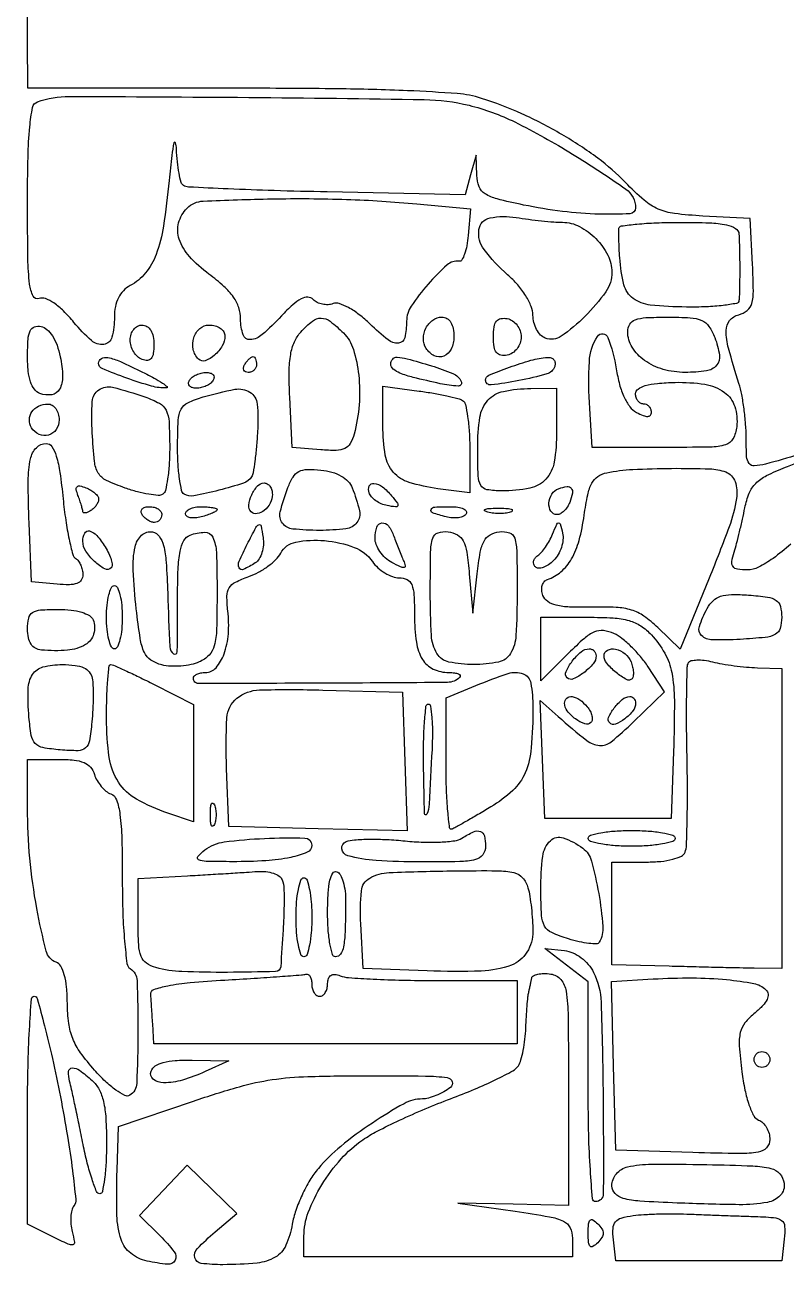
# Model space of a CAD drawing. Extents: x 24 to 1546, y 0 to 2379.
# Drawn here: x 1147.7 to 1244.1, y 742.9 to 900 of the extents above; entities that cross this region are included whole.
import ezdxf

# ---------------------------------------------------------------- set-up
doc = ezdxf.new("R2010")
doc.units = 0
doc.header["$MEASUREMENT"] = 0
doc.layers.get('0').update_dxf_attribs({"linetype": 'CONTINUOUS'})

msp = doc.modelspace()

# ---------------------------------------------------------------- linework, layer by layer
for points in [[(1448.974176, 595.301221, -0.000037), (1448.971655, 720.569876, -0.000031), (1448.986281, 846.00559, -0.414161)], [(1245.656233, 845.614599, -0.017841), (1241.455897, 844.399575, -0.042006), (1240.021335, 844.165207, -0.25938), (1239.366154, 844.465365, -0.147248), (1239.058902, 845.330565, -0.012209), (1239, 847.742369, 0.019334), (1238.933165, 849.470154, 0.01391), (1238.730536, 851.39019, 0.014082), (1238.434971, 853.208671, 0.029296), (1238.082676, 854.600777, -0.009589), (1236.767779, 859.051537, -0.066522), (1236.462008, 861.298753, -0.172349), (1236.906839, 862.560464, -0.160025), (1238.06188, 863.305931, 0.106683), (1239.136812, 863.849718, 0.157009), (1239.710946, 864.729062, 0.070305), (1239.912478, 866.312866, 0.009498), (1239.802289, 869.670054), (1239.5, 875.5), (1233.501352, 875.807323, -0.017479), (1229.931177, 876.115626, -0.072318), (1227.846903, 876.682337, -0.077314), (1226.079924, 877.800479, -0.021711), (1223.710542, 880.061157, 0.042591), (1220.21072, 883.13204, 0.026538), (1215.648256, 886.134386, 0.025737), (1210.571463, 888.761245, 0.029986), (1205.5, 890.705412, 0.057585), (1202.417586, 891.301673, 0.00861), (1196.105834, 891.673341, 0.007499), (1187.256775, 891.90878, 0.002759), (1174.760853, 891.984819), (1148.021706, 892), (1147.749706, 934.25)], [(1447.507315, 579.915585, -0.000003), (1435.353617, 579.737296, -0.000219)], [(1244.642878, 834.258017, -0.02896), (1242.402842, 832.455932, -0.036969), (1240.555452, 831.33428, -0.11849), (1239.164672, 831, -0.033184), (1237.892344, 831.084535, -0.200817), (1237.333598, 831.411201, -0.205207), (1237.18095, 832.033384, -0.034753), (1237.470541, 833.25, 0.011286), (1237.787053, 834.348269, 0.004838), (1238.162308, 835.828126, 0.004784), (1238.531943, 837.413248, 0.006289), (1238.837172, 838.867025, -0.047967), (1239.385991, 840.70458, -0.100563), (1240.207795, 841.94118, -0.079765), (1241.577927, 842.928883, -0.022223), (1244, 844.013336, -0.001125), (1245.754833, 844.70263, -0.001649)]]:
    msp.add_lwpolyline(points, format="xyb")
for points in [[(1203.906984, 889.827361, -0.055345), (1209.698733, 887.711589, -0.022836), (1217.010132, 883.655549, -0.015343), (1223.773025, 879.197279, -0.243996), (1225, 876.832635, -0.400366), (1224.285837, 876.083712, -0.018351), (1220.421673, 876.041942, -0.02415), (1215.729699, 876.390632, -0.020306), (1210.810195, 877.200076, -0.010932), (1207.451704, 877.970682, -0.079672), (1205.938404, 878.621972, -0.159476), (1205.199208, 879.519273, -0.083625), (1204.90032, 880.950076), (1204.80064, 883.5), (1204.105167, 881), (1203.409694, 878.5), (1185.954847, 878.852804, -0.002361), (1179.210239, 879.020987, -0.00369), (1173.407049, 879.235984, -0.001079), (1168.373616, 879.470548, -0.125087), (1167.75, 879.661821, -0.191035), (1167.449371, 880.059929, -0.020207), (1167.180285, 881.215123, -0.022679), (1166.970597, 882.670473, -0.016313), (1166.863737, 884.309017, 0.069928), (1166.730302, 885.076542, 0.760699), (1166.545559, 885.068854, 0.028524), (1166.269855, 883.477481, 0.004496), (1165.935198, 880.317786, -0.013994), (1165.209657, 874.520918, -0.050943), (1164.277564, 870.934888, -0.082695), (1162.93625, 868.598246, -0.098637), (1160.977082, 866.987735, 0.080573), (1160.135795, 866.345264, 0.073918), (1159.511132, 865.45195, 0.066815), (1159.128483, 864.332012, 0.04899), (1159, 863.023833, -0.061205), (1158.684729, 860.45796, -0.307557), (1157.661872, 859.543454, -0.219283), (1156.089491, 860.028047, -0.037702), (1153.87215, 862.338937, 0.025033), (1152.556055, 863.781955, 0.045612), (1151.327142, 864.796532, 0.059711), (1150.262644, 865.35033, 0.183736), (1149.464344, 865.347944, -0.393309), (1148.707535, 865.652896, -0.079289), (1148.268014, 867.181035, -0.026952), (1148.048417, 870.409102, -0.003508), (1148, 877.309678, -0.005167), (1148.061896, 883.298906, -0.018877), (1148.28363, 887.090297, -0.023042), (1148.637033, 889.558066, -0.268117), (1149.25, 890.268004, -0.084473), (1153.280883, 890.94381, -0.001407), (1176.029653, 890.824438, -0.001971), (1198.221122, 890.55804, -0.055989)], [(1197.301458, 877.343481), (1204.102916, 876.70118), (1203.801458, 873.329697, -0.023746), (1203.624937, 872.04606, -0.038587), (1203.340787, 870.98338, -0.046039), (1203.001953, 870.245399, -0.306017), (1202.65654, 870.076658, 0.221579), (1201.132158, 869.61079, 0.029654), (1198.710387, 867.156839, 0.032055), (1196.581003, 864.387052, 0.148919), (1196, 862.479575, -0.057085), (1195.761782, 860.399859, -0.326918), (1194.969375, 859.717696, -0.190044), (1193.649519, 860.121305, -0.024355), (1191.381662, 862.114698, 0.027523), (1190.006572, 863.308023, 0.038662), (1188.650117, 864.201447, 0.044095), (1187.468101, 864.725071, 0.175593), (1186.687768, 864.710427, -0.080746), (1186.055381, 864.578766, -0.062185), (1185.351728, 864.635242, -0.062432), (1184.686535, 864.862344, -0.083114), (1184.167373, 865.232627, 0.193387), (1183.493405, 865.520233, 0.125169), (1182.656601, 865.326275, 0.066214), (1181.578582, 864.574365, 0.019543), (1180.144308, 863.154482, -0.023454), (1177.717008, 860.788832, -0.163311), (1176.212741, 860.149516, -0.346692), (1175.300225, 860.759625, -0.076501), (1174.976362, 862.75, 0.076694), (1174.738472, 864.208487, 0.074589), (1174.071282, 865.542777, 0.056665), (1172.869359, 866.897272, 0.023715), (1170.976362, 868.441827, -0.048365), (1168.490796, 870.682432, -0.105343), (1167.197897, 872.885936, -0.145962), (1167.134296, 874.948266, -0.132353), (1168.2, 876.8, -0.187134), (1170.23657, 877.698284, -0.006687), (1178.931328, 877.977012, -0.01288), (1188.392407, 877.909973, -0.015329)], [(1215.75, 875.011006, -0.119711), (1217.898503, 874.477984, -0.077427), (1219.969556, 872.94879, -0.077304), (1221.480296, 870.858989, -0.118459), (1222, 868.696167, -0.154064), (1221.215277, 866.209863, -0.044623), (1218.589967, 863.096987, -0.043271), (1215.567163, 860.579261, -0.248538), (1213.565913, 860.336333, -0.112178), (1212.966879, 860.737272, -0.066049), (1212.459987, 861.438898, -0.060898), (1212.116759, 862.318377, -0.062692), (1212, 863.245931, 0.096908), (1211.782068, 864.359801, 0.043214), (1211.098518, 865.69618, 0.038988), (1210.071574, 867.083825, 0.033892), (1208.795549, 868.366488, -0.050168), (1205.814274, 871.564692, -0.202203), (1205.165228, 874.095694, -0.316074), (1206.561817, 875.564291, -0.090789), (1209.877132, 875.621217, 0.008312), (1211.42906, 875.390971, 0.006783), (1213.09672, 875.194795, 0.006861), (1214.636857, 875.056102, 0.017801)], [(1238.090909, 873.5, -0.007681), (1238.125992, 872.723833, -0.002402), (1238.155114, 871.559375, -0.0024), (1238.175147, 870.258577, -0.00265), (1238.181818, 869, -0.002745), (1238.175149, 867.785122, -0.003075), (1238.155114, 866.615582, -0.002827), (1238.126298, 865.619976, -0.0164), (1238.090909, 865.095597, -0.33226), (1237.767136, 864.742252, -0.016184), (1236.09946, 864.481483, -0.020932), (1233.960764, 864.308111, -0.012952), (1231.439167, 864.275006, -0.021956), (1226.863669, 864.534619, -0.13446), (1224.677765, 865.377174, -0.175036), (1223.527735, 867.098427, -0.043482), (1222.994317, 870.5, -0.004774), (1222.923112, 871.703601, -0.005702), (1222.879785, 872.839062, -0.004959), (1222.863693, 873.795923, -0.03683), (1222.894037, 874.25, -0.335932), (1223.194838, 874.548922, -0.008951), (1225.171998, 874.779688, -0.0152), (1227.617124, 874.945947, -0.009374), (1230.5, 875, -0.007882), (1234.377434, 874.938875, -0.040914), (1236.503214, 874.69697, -0.091849), (1237.652206, 874.240344, -0.241753)], [(1188, 861, -0.121006), (1189.25986, 858.919791, -0.04959), (1189.935202, 855.665474, -0.045679), (1189.988802, 851.897742, -0.04619), (1189.355961, 848.197408, -0.062606), (1188.870684, 847.00584, -0.155719), (1188.189801, 846.371479, -0.108855), (1187.096794, 846.122206, -0.022698), (1185.119615, 846.197408), (1181.5, 846.5), (1181.199292, 852.865227, -0.013218), (1181.132005, 856.103881, -0.040778), (1181.322515, 858.283784, -0.060888), (1181.793708, 859.861001, -0.081084), (1182.604279, 861.115227, -0.039518), (1184.075449, 862.503006, -0.176447), (1185.180294, 862.878909, -0.160898), (1186.330444, 862.471524, -0.031492)], [(1202, 860.5, -0.111202), (1201.65354, 858.961472, -0.186494), (1200.704724, 858.061373, -0.215674), (1199.509116, 858.102683, -0.140372), (1198.470404, 859.047887, -0.141599), (1198.127527, 860.276054, -0.115267), (1198.451598, 861.608388, -0.119235), (1199.318817, 862.626626, -0.158296), (1200.468615, 863, -0.134857), (1201.107818, 862.824404, -0.121848), (1201.596862, 862.341873, -0.090794), (1201.900892, 861.554527, -0.046888)], [(1210.5, 860.5, -0.084062), (1210.3681, 859.721001, -0.078398), (1209.985938, 859.007845, -0.081315), (1209.418371, 858.468276, -0.102252), (1208.75, 858.190371, -0.089609), (1207.921951, 858.180837, -0.191065), (1207.383469, 858.507148, -0.129356), (1207.085064, 859.230782, -0.033473), (1207, 860.5, -0.033473), (1207.085064, 861.769218, -0.129356), (1207.383469, 862.492852, -0.191065), (1207.921951, 862.819163, -0.089609), (1208.75, 862.809629, -0.102252), (1209.418371, 862.531724, -0.081315), (1209.985938, 861.992155, -0.078398), (1210.3681, 861.278999, -0.084062)], [(1235.031905, 860.416084, -0.052221), (1235.619235, 858.199097, -0.218437), (1235.253168, 856.904115, -0.182604), (1233.96275, 856.192513, -0.035697), (1231.269724, 856, -0.069142), (1228.490383, 856.386187, -0.085376), (1226.134826, 857.513813, -0.100047), (1224.560247, 859.188641, -0.139679), (1224, 861.154988, -0.133234), (1224.254325, 862.092473, -0.173994), (1224.930856, 862.658204, -0.076075), (1226.291805, 862.934143, -0.012047), (1229.024751, 863, -0.014396), (1231.924361, 862.916497, -0.08738), (1233.380807, 862.572562, -0.141184), (1234.291948, 861.82556, -0.06013)], [(1152.143691, 857.993962, -0.042179), (1152.445001, 855.490859, -0.136009), (1152.058446, 853.875413, -0.231333), (1151.062645, 853.178098, -0.131408), (1149.567217, 853.335833, -0.14038), (1148.872107, 853.859171, -0.081441), (1148.382081, 854.791323, -0.056294), (1148.09064, 856.16543, -0.024137), (1148, 858.041939, -0.015192), (1148.065501, 860.197178, -0.091399), (1148.334103, 861.280432, -0.207689), (1148.863185, 861.759562, -0.129871), (1149.71024, 861.817286, -0.136857), (1150.459329, 861.444024, -0.067524), (1151.151381, 860.625143, -0.054629), (1151.731675, 859.446968, -0.036116)], [(1164, 859.531385, -0.033085), (1163.924542, 858.392285, -0.135263), (1163.656385, 857.760129, -0.219604), (1163.188759, 857.52355, -0.100949), (1162.5, 857.638374, -0.098143), (1161.926463, 857.999607, -0.066864), (1161.440625, 858.600966, -0.064008), (1161.112085, 859.340293, -0.07271), (1161, 860.106989, -0.077727), (1161.113102, 860.830154, -0.090193), (1161.440625, 861.443928, -0.100779), (1161.927938, 861.854248, -0.125389), (1162.5, 862, -0.139894), (1163.117753, 861.823711, -0.117745), (1163.598093, 861.338564, -0.088469), (1163.900652, 860.557412, -0.048301)], [(1173, 860.622445, -0.134171), (1172.65915, 859.375101, -0.078815), (1171.666969, 858.17491, -0.09391), (1170.506894, 857.486735, -0.291224), (1169.657991, 857.675343, -0.143955), (1168.978175, 858.921355, -0.129314), (1169.042582, 860.394484, -0.14089), (1169.805789, 861.55728, -0.179396), (1171, 862, -0.067109), (1171.764504, 861.896926, -0.083977), (1172.4125, 861.595343, -0.099524), (1172.84585, 861.147765, -0.14369)], [(1222.556442, 856.472185, 0.026597), (1222.96663, 854.469568, 0.044573), (1223.546148, 852.853427, 0.055257), (1224.269168, 851.657545, 0.106704), (1225.117715, 850.937001, 0.026146), (1225.968023, 850.53761, 0.100742), (1226.538705, 850.430204, 0.22138), (1226.865905, 850.588465, 0.17283), (1227, 850.964816, 0.095561), (1226.923788, 851.359936, 0.09706), (1226.70625, 851.695915, 0.09872), (1226.381588, 851.920843, 0.102628), (1226, 852, -0.129979), (1225.618646, 852.10084, -0.100678), (1225.29375, 852.384474, -0.088661), (1225.075249, 852.808764, -0.074815), (1225, 853.308849, -0.247929), (1225.309831, 853.895279, -0.080126), (1226.227905, 854.326115, -0.047236), (1227.756799, 854.61138, -0.01641), (1229.997631, 854.73979, -0.044602), (1233.765588, 854.49559, -0.117971), (1236.249233, 853.478388, -0.160728), (1237.555014, 851.681784, -0.106702), (1237.804291, 849.12428, -0.091766), (1237.330981, 847.58579, -0.206463), (1236.402055, 846.831349, -0.064935), (1234.452547, 846.546232, -0.003883), (1228.5, 846.5), (1219.5, 846.5), (1219.187705, 851.433729, -0.027625), (1219.140076, 857.403354, -0.136358), (1220.182765, 860.567777, -0.603467), (1221.4836, 860.431374, -0.05795)], [(1162.571439, 856.039846, -0.009184), (1164.019592, 855.283757, -0.020421), (1165.086316, 854.643782, -0.035731), (1165.671374, 854.196572, -0.674081), (1165.61602, 854.039846, -0.080484), (1163.714925, 854.260552, -0.017769), (1160.581042, 855.270415, -0.010602), (1157.456951, 856.476645, -0.304172), (1157, 857.158288, -0.273296), (1157.354431, 857.758293, -0.177268), (1158.173334, 857.884386, -0.056328), (1159.751734, 857.377649, -0.009905)], [(1177, 857, -0.105053), (1176.918938, 856.618444, -0.099167), (1176.688914, 856.29375, -0.09642), (1176.345238, 856.076123, -0.093332), (1175.940983, 856, -0.108972), (1175.586039, 856.078288, -0.182303), (1175.3746, 856.29375, -0.161196), (1175.343488, 856.6179, -0.082592), (1175.5, 857, -0.029505), (1175.768994, 857.382774, -0.035638), (1176.066025, 857.70625, -0.038439), (1176.34829, 857.934461, -0.151918), (1176.559017, 858, -0.210953), (1176.727648, 857.92554, -0.081139), (1176.870461, 857.70625, -0.061769), (1176.967655, 857.382849, -0.042167)], [(1199.13398, 856.841712, -0.027786), (1201.866807, 855.854501, -0.179715), (1202.913368, 854.864078, -0.568531), (1202.531648, 854.277107, -0.044844), (1200.25, 854.573893, -0.005393), (1196.838037, 855.371923, -0.034779), (1195.153816, 855.91157, -0.082089), (1194.292956, 856.431605, -0.219309), (1194, 857.067388, -0.186592), (1194.240201, 857.688631, -0.222791), (1194.814408, 857.927684, -0.056885), (1196.058018, 857.730083, -0.004968)], [(1214.751938, 856.75, -0.24858), (1213.767741, 855.808635, -0.020681), (1210.215826, 854.960031, -0.020412), (1206.692263, 854.419047, -0.447269), (1206, 855.038111, -0.302656), (1206.395749, 855.632016, -0.011296), (1209.020371, 856.657981, -0.019943), (1211.751735, 857.533408, -0.048505), (1213.833333, 857.897912, -0.098354), (1214.309907, 857.840611, -0.146069), (1214.653173, 857.602824, -0.148131), (1214.806954, 857.218659, -0.102102)], [(1171.5, 855, -0.091204), (1171.153536, 854.617096, -0.053126), (1170.622888, 854.29375, -0.050746), (1170.00158, 854.074178, -0.059645), (1169.381966, 854, -0.069308), (1168.853366, 854.073627, -0.14379), (1168.504138, 854.29375, -0.190139), (1168.386134, 854.620091, -0.131946), (1168.5, 855, -0.091204), (1168.846464, 855.382904, -0.053126), (1169.377112, 855.70625, -0.050746), (1169.99842, 855.925822, -0.059645), (1170.618034, 856, -0.069308), (1171.146634, 855.926373, -0.14379), (1171.495862, 855.70625, -0.190139), (1171.613866, 855.379909, -0.131946)], [(1162.850777, 852.902175, -0.039956), (1164.698478, 852.087442, -0.156477), (1165.551286, 851.199457, -0.101944), (1165.920065, 849.764609, -0.012097), (1166, 846.461192, -0.015427), (1165.935604, 844.374597, -0.021843), (1165.740177, 842.527007, -0.018853), (1165.462248, 841.056225, -0.200825), (1165.115495, 840.57138, -0.158238), (1164.552389, 840.433757, -0.022521), (1163.355324, 840.577134, -0.023777), (1161.910413, 840.887804, -0.01824), (1160.365495, 841.358613, -0.027239), (1157.981403, 842.329545, -0.149099), (1156.963389, 843.253916, -0.109866), (1156.477178, 844.727525, -0.011713), (1156.200096, 848.34625, -0.026369), (1156.199023, 852.324132, -0.233545), (1157.03299, 853.810453, -0.214877), (1158.773098, 854.122234, -0.022355)], [(1177.129875, 848.508246, -0.007404), (1176.97838, 846.543706, -0.009967), (1176.779532, 844.770961, -0.007365), (1176.563185, 843.303395, -0.098436), (1176.373472, 842.795273, -0.176264), (1175.350023, 841.987306, -0.016763), (1172.24209, 841.074021, -0.016364), (1169.077278, 840.367765, -0.187246), (1167.843846, 840.596508, -0.20441), (1167.512484, 841.066643, -0.01736), (1167.24788, 842.554726, -0.020784), (1167.061391, 844.419052, -0.014535), (1167, 846.530425, -0.011147), (1167.076003, 849.939212, -0.107225), (1167.444297, 851.333658, -0.16736), (1168.307271, 852.165946, -0.037378), (1170.25, 852.899263, -0.025586), (1174.269636, 853.861871, -0.190234), (1176.162793, 853.493679, -0.231749), (1177.078211, 851.991422, -0.038513)], [(1203.08293, 852.448747, -0.201186), (1203.442508, 851.945232, -0.018703), (1203.730611, 850.411491, -0.021737), (1203.933238, 848.485295, -0.015337), (1204, 846.309314), (1204, 840.736662), (1199.960781, 841.278435, -0.040431), (1196.317768, 842.070735, -0.140549), (1194.314739, 843.366619, -0.140142), (1193.299601, 845.529525, -0.040109), (1193, 849.258369), (1193, 854.271848), (1197.58293, 853.643688, -0.008674), (1199.404919, 853.361677, -0.010757), (1201.089013, 853.033557, -0.009207), (1202.484174, 852.703429, -0.075848)], [(1215, 848.535184, -0.039788), (1214.691506, 844.664571, -0.147257), (1213.634244, 842.484113, -0.159246), (1211.605824, 841.346659, -0.048845), (1208.065741, 841, -0.038757), (1206.18039, 841.14636, -0.229787), (1205.390622, 841.694453, -0.120579), (1205.057708, 842.886314, -0.008095), (1205, 846.45031, -0.036996), (1205.288328, 850.341675, -0.146949), (1206.297047, 852.485838, -0.16154), (1208.256438, 853.604967, -0.047354), (1211.75, 853.969591), (1215, 854)], [(1152, 850, -0.14817), (1151.627782, 848.771527, -0.177865), (1150.657809, 848.063787, -0.178179), (1149.461727, 848.152889, -0.148632), (1148.5, 849, -0.146325), (1148.228266, 850.009334, -0.144467), (1148.553147, 851.007885, -0.131205), (1149.404587, 851.737323, -0.112333), (1150.559017, 852, -0.137622), (1151.108519, 851.845833, -0.100183), (1151.576711, 851.4125, -0.086062), (1151.891917, 850.764357, -0.070352)], [(1152.500397, 839.996046, 0.011097), (1152.835136, 837.272306, 0.016077), (1153.260979, 834.886454, 0.011668), (1153.716745, 832.958295, 0.19278), (1154.101888, 832.437029, -0.099612), (1154.445986, 832.115089, -0.052259), (1154.73618, 831.603116, -0.049044), (1154.933391, 830.994229, -0.053856), (1155, 830.377625, -0.147978), (1154.797306, 829.707745, -0.159299), (1154.261972, 829.286056, -0.087659), (1153.294127, 829.113547, -0.024414), (1151.75, 829.186642), (1148.5, 829.5), (1148.203033, 836.906415, -0.009044), (1148.085192, 842.265142, -0.053828), (1148.374338, 845.044715, -0.1364), (1149.113945, 846.457312, -0.207226), (1150.367124, 847, -0.256204), (1151.074098, 846.612292, -0.068081), (1151.631306, 845.402464, -0.038284), (1152.095066, 843.320025, -0.010626)], [(1189.116573, 841.392699, -0.035864), (1190.026979, 838.473547, -0.224306), (1189.708558, 836.984654, -0.203139), (1188.322636, 836.194849, -0.029296), (1185, 836, -0.025133), (1181.591084, 836.171461, -0.211088), (1180.282747, 836.914634, -0.225381), (1179.999921, 838.348144, -0.028698), (1180.973166, 841.42942, -0.046899), (1181.623631, 842.75209, -0.134491), (1182.364371, 843.44582, -0.117484), (1183.420141, 843.716938, -0.031638), (1185.160023, 843.637219, -0.042441), (1186.549821, 843.364347, -0.059399), (1187.715698, 842.875041, -0.069391), (1188.589647, 842.204319, -0.101254)], [(1236.418213, 843.393011, -0.22268), (1237.59362, 842.17153, -0.121293), (1237.777352, 840.05429, -0.049536), (1236.842319, 836.450109, -0.008853), (1234.321624, 829.961369), (1230.643248, 820.967607), (1227.802795, 823.688934, 0.037286), (1226.0542, 825.13048, 0.078924), (1224.482694, 825.903968, 0.063427), (1222.53568, 826.244562, 0.017478), (1219.420858, 826.280517, -0.013422), (1216.635766, 826.290082, -0.051602), (1214.921493, 826.520115, -0.093017), (1213.863669, 826.995053, -0.150339), (1213.259777, 827.765416, -0.071718), (1213.112905, 828.41243, -0.090142), (1213.17403, 829.02304, -0.105495), (1213.429386, 829.502032, -0.138131), (1213.837947, 829.779316, 0.099321), (1215.550391, 830.759214, 0.083647), (1216.8763, 832.378371, 0.064374), (1217.844498, 834.729248, 0.031367), (1218.488407, 837.915712, -0.016562), (1218.933745, 840.513191, -0.070895), (1219.463128, 841.988706, -0.121633), (1220.220719, 842.838489, -0.102351), (1221.335819, 843.305513, -0.035236), (1224.640384, 843.711312, -0.011486), (1229.555671, 843.852777, -0.008737), (1234.406513, 843.79615, -0.084515)], [(1179, 840.559017, -0.119467), (1178.733481, 839.459491, -0.102648), (1177.983357, 838.532249, -0.130219), (1177.067091, 838.115307, -0.242984), (1176.30993, 838.356736, -0.230479), (1176.019605, 839.197884, -0.076784), (1176.381846, 840.486858, -0.075769), (1177.122972, 841.621817, -0.213422), (1177.968615, 842, -0.138501), (1178.361922, 841.888923, -0.100101), (1178.697031, 841.576711, -0.085761), (1178.922668, 841.109745, -0.069866)], [(1194.095723, 840.384661, -0.012546), (1194.831021, 839.452027, -0.269635), (1194.869986, 839.117054, -0.332895), (1194.604818, 838.966234, -0.016462), (1193.551034, 839.134661, -0.05429), (1192.799027, 839.367188, -0.050949), (1192.097281, 839.759869, -0.054749), (1191.546172, 840.244562, -0.105041), (1191.249533, 840.75, -0.180186), (1191.28009, 841.619413, -0.338837), (1191.855066, 841.95301, -0.133711), (1192.939749, 841.50269, -0.054734)], [(1157, 839.952028, -0.098773), (1156.927296, 839.587584, -0.052368), (1156.70625, 839.181472, -0.049225), (1156.382517, 838.798265, -0.0544), (1156, 838.5, -0.033138), (1155.61614, 838.296571, -0.070413), (1155.29375, 838.2037, -0.136025), (1155.084818, 838.231122, -0.30111), (1155, 838.359196, 0.062138), (1154.965616, 838.634806, 0.009723), (1154.820419, 839.16422, 0.010686), (1154.622718, 839.784617, 0.009136), (1154.388659, 840.429553, -0.039372), (1154.170373, 841.167222, -0.257249), (1154.278601, 841.523931, -0.251847), (1154.640817, 841.627776, -0.038064), (1155.388659, 841.404352, -0.042075), (1156.005208, 841.106139, -0.049774), (1156.526669, 840.722671, -0.057118), (1156.885603, 840.316013, -0.153445)], [(1216.654923, 839.543128, -0.054099), (1216.351788, 838.952958, -0.05711), (1215.933745, 838.453294, -0.063811), (1215.469674, 838.113108, -0.126954), (1215.031385, 838, -0.26035), (1214.280562, 838.419379, -0.155887), (1214.028139, 839.438817, -0.123561), (1214.402402, 840.597483, -0.168946), (1215.25, 841.279762, -0.050934), (1216.311892, 841.541025, -0.263363), (1216.853696, 841.327402, -0.225893), (1217.001093, 840.714131, -0.039508)], [(1165, 838, -0.092995), (1164.928382, 837.618268, -0.096318), (1164.723586, 837.29375, -0.099231), (1164.418051, 837.076556, -0.105429), (1164.059017, 837, -0.089642), (1163.653442, 837.073302, -0.053229), (1163.2129, 837.29375, -0.051032), (1162.806203, 837.617485, -0.06081), (1162.5, 838, -0.139169), (1162.392057, 838.379648, -0.191142), (1162.521475, 838.70625, -0.138808), (1162.889346, 838.926733, -0.066118), (1163.440983, 839, -0.062283), (1164.037096, 838.925455, -0.080552), (1164.542039, 838.70625, -0.097988), (1164.879982, 838.381379, -0.153634)], [(1172, 838.616631, -0.269386), (1171.897136, 838.439563, -0.023188), (1171.4125, 838.192243, -0.025621), (1170.766387, 837.938458, -0.016817), (1170, 837.710251, -0.040966), (1169.233678, 837.575635, -0.070464), (1168.5875, 837.607123, -0.106581), (1168.157535, 837.789795, -0.24384), (1168, 838.09362, -0.206609), (1168.149557, 838.440102, -0.082769), (1168.5875, 838.733751, -0.063112), (1169.234359, 838.933456, -0.043375), (1170, 839, -0.018041), (1170.766644, 838.972329, -0.029316), (1171.4125, 838.887385, -0.029396), (1171.890445, 838.766282, -0.326917)], [(1203.558021, 838.09388, -0.15438), (1203.198685, 837.78447, -0.064046), (1202.575304, 837.607491, -0.054994), (1201.805232, 837.577577, -0.046215), (1200.999004, 837.710511, -0.01719), (1199.27602, 838.224963, -0.439388), (1199.098164, 838.625086, -0.284356), (1199.561938, 838.947157, -0.013228), (1201.559017, 839, -0.034022), (1202.501616, 838.935787, -0.072514), (1203.201819, 838.733827, -0.140077), (1203.552033, 838.436488, -0.293546)], [(1209.269032, 838.344063, -0.06278), (1208.671085, 838.185595, -0.030339), (1207.880008, 838.127736, -0.029507), (1207.036634, 838.167106, -0.037336), (1206.269032, 838.307009, -0.087174), (1205.883358, 838.48334, -0.597527), (1205.900903, 838.643467, -0.080377), (1206.431793, 838.764444, -0.012823), (1207.5, 838.805051, -0.014395), (1208.580113, 838.787295, -0.052471), (1209.257153, 838.684921, -0.333666), (1209.386009, 838.52287, -0.31318)], [(1157.828741, 833.902621, -0.028557), (1158.290563, 833.059564, -0.040611), (1158.593682, 832.261218, -0.046642), (1158.718355, 831.6076, -0.223793), (1158.593454, 831.260121, -0.328222), (1157.767786, 831.134394, -0.067354), (1156.49036, 832.041888, -0.060928), (1155.365981, 833.385202, -0.144801), (1155, 834.622445, -0.117484), (1155.243123, 835.642868, -0.35154), (1155.852172, 835.919918, -0.154658), (1156.764539, 835.352899, -0.037417)], [(1165.746595, 828.075055, 0.002695), (1166.011221, 821.239427, 0.23718), (1166.495922, 820.372563, 0.597452), (1166.960905, 820.615751, 0.002957), (1167, 827.226345, -0.008628), (1167.067165, 831.118341, -0.039222), (1167.322383, 833.368999, -0.075967), (1167.799451, 834.705048, -0.179332), (1168.581787, 835.393011, -0.08777), (1170.445563, 835.753999, -0.294475), (1171.452922, 835.12729, -0.10215), (1171.913007, 833.230058, -0.008579), (1172, 828.160515, -0.006683), (1171.937552, 823.488371, -0.055768), (1171.646739, 821.396739, -0.128828), (1170.9818, 820.196219, -0.099062), (1169.75, 819.33298, -0.052241), (1168.706557, 818.999433, -0.032008), (1167.426563, 818.81773, -0.031857), (1166.121541, 818.800338, -0.04836), (1165, 818.966414, -0.086069), (1163.617666, 819.576064, -0.139884), (1162.791145, 820.545971, -0.069255), (1162.269015, 822.298886, -0.00977), (1161.773043, 826.043949, -0.015663), (1161.376496, 830.940661, -0.064568), (1161.612044, 833.898302, -0.152936), (1162.451732, 835.392618, -0.240591), (1163.835438, 835.795187, -0.192056), (1164.679627, 835.255779, -0.0953), (1165.221103, 834.083487, -0.043969), (1165.551428, 831.966607, -0.008403)], [(1176.837492, 831.878403, -0.032005), (1175.321067, 831.048096, -0.423199), (1174.783387, 831.252769, -0.208319), (1174.787034, 832.085636, -0.014492), (1175.816899, 834.25, -0.00417), (1176.919718, 836.360859, -0.170518), (1177.295037, 836.705784, -0.474705), (1177.573424, 836.560506, -0.014736), (1177.827746, 835.11309, -0.055196), (1177.861118, 834.137198, -0.055301), (1177.680095, 833.1783, -0.060671), (1177.32423, 832.377703, -0.117129)], [(1194.384012, 835.25, 0.005855), (1194.665179, 834.481678, 0.004043), (1195.000636, 833.61835, 0.004077), (1195.336677, 832.793453, 0.008328), (1195.616345, 832.152894, -0.048793), (1195.835037, 831.51609, -0.441157), (1195.687616, 831.299521, -0.148498), (1195.238202, 831.368666, -0.010975), (1194.115702, 831.938078, -0.064987), (1193.306558, 832.517186, -0.055183), (1192.621487, 833.314922, -0.057582), (1192.156008, 834.199773, -0.092572), (1192, 835.035184, -0.07982), (1192.222561, 836.420451, -0.299047), (1192.879603, 836.942096, -0.265609), (1193.696779, 836.567949, -0.070893)], [(1203.939797, 830.5), (1204.379595, 825.5), (1204.939797, 830.5, -0.014831), (1205.326894, 833.222546, -0.078943), (1205.810217, 834.640752, -0.143411), (1206.562794, 835.415485, -0.09376), (1207.75, 835.819551, -0.118693), (1209.01771, 835.698498, -0.242867), (1209.68939, 834.995765, -0.067264), (1209.955141, 833.260571, -0.004412), (1210, 828.17654, -0.013403), (1209.852611, 822.679101, -0.122187), (1209.157421, 820.405811, -0.209432), (1207.63324, 819.322382, -0.05131), (1204.5, 819, -0.05131), (1201.36676, 819.322382, -0.209432), (1199.842579, 820.405811, -0.122187), (1199.147389, 822.679101, -0.013403), (1199, 828.17654, -0.004412), (1199.044859, 833.260571, -0.067264), (1199.31061, 834.995765, -0.242867), (1199.98229, 835.698498, -0.118693), (1201.25, 835.819551, -0.091952), (1202.440823, 835.419013, -0.149803), (1203.173734, 834.65641, -0.080974), (1203.61808, 833.252634, -0.014308)], [(1214.619897, 832.191325, -0.045413), (1213.963298, 831.644276, -0.065315), (1213.290676, 831.299704, -0.08531), (1212.705672, 831.197614, -0.199579), (1212.30277, 831.363897, -0.123859), (1212.100608, 831.70197, -0.12495), (1212.08339, 832.094287, -0.111342), (1212.259704, 832.482285, -0.083881), (1212.601902, 832.804373, 0.067859), (1213.060706, 833.209441, 0.026022), (1213.58356, 833.88316, 0.025191), (1214.082511, 834.683304, 0.028272), (1214.4777, 835.5, -0.006005), (1215.027596, 836.778625, -0.268559), (1215.253229, 836.942411, -0.367093), (1215.451752, 836.806452, -0.008673), (1215.750845, 835.631801, -0.084197), (1215.804072, 834.801048, -0.053445), (1215.600677, 833.85053, -0.051949), (1215.18862, 832.931271, -0.065141)], [(1191.671682, 832.058352, 0.056263), (1192.367121, 831.270889, 0.047193), (1193.260744, 830.604641, 0.049282), (1194.20731, 830.149903, 0.087564), (1195.056704, 830, -0.114755), (1196.058609, 829.766984, -0.184319), (1196.648787, 829.132492, -0.083733), (1196.933121, 827.846537, -0.012633), (1197, 825.2, 0.034905), (1197.234598, 821.843574, 0.101751), (1198.010584, 819.666306, 0.148271), (1199.375267, 818.442005, 0.109644), (1201.366667, 818, -0.029722), (1202.080644, 817.95752, -0.077498), (1202.574564, 817.818939, -0.196776), (1202.766236, 817.614828, -0.295907), (1202.716956, 817.383622, -0.196692), (1201.193862, 816.745096, -0.001146), (1185.523393, 816.647064, -0.000816), (1169.641308, 816.61003, -0.414231), (1169.00048, 817.25, -0.194492), (1169.116078, 817.536465, -0.087154), (1169.450232, 817.779688, -0.066984), (1169.945824, 817.944778, -0.046982), (1170.532224, 818, 0.217468), (1171.865064, 818.608476, 0.091708), (1172.885408, 820.344517, 0.06859), (1173.429892, 822.880544, 0.048496), (1173.364585, 825.796684, -0.029996), (1173.253016, 827.674874, -0.136975), (1173.544956, 828.71797, -0.14101), (1174.329857, 829.44257, -0.032479), (1176.005805, 830.151868, 0.039862), (1177.242856, 830.697064, 0.033976), (1178.449177, 831.457943, 0.035384), (1179.454231, 832.30687, 0.07697), (1180.059768, 833.111678, -0.226053), (1181.967147, 834.516347, -0.070264), (1185.617389, 834.698406, -0.06745), (1189.379405, 833.836739, -0.151117)], [(1160, 825, -0.023598), (1159.92761, 823.467056, -0.037669), (1159.70625, 822.175, -0.04382), (1159.387127, 821.251055, -0.295869), (1159, 821, -0.295869), (1158.612873, 821.251055, -0.04382), (1158.29375, 822.175, -0.037669), (1158.07239, 823.467056, -0.023598), (1158, 825, -0.023598), (1158.07239, 826.532944, -0.037669), (1158.29375, 827.825, -0.04382), (1158.612873, 828.748945, -0.295869), (1159, 829, -0.295869), (1159.387127, 828.748945, -0.04382), (1159.70625, 827.825, -0.037669), (1159.92761, 826.532944, -0.023598)], [(1243.5, 825, -0.069883), (1243.301668, 823.587896, -0.203082), (1242.694774, 822.837081, -0.098124), (1241.40319, 822.445077, -0.010385), (1238.25, 822.19774, -0.01865), (1234.710578, 822.126182, -0.186066), (1233.361487, 822.672869, -0.292723), (1233.072122, 823.81404, -0.042575), (1234.064275, 826.120099, -0.081349), (1234.80863, 827.091693, -0.111529), (1235.754291, 827.649054, -0.075017), (1237.128344, 827.871764, -0.020882), (1239.314275, 827.804357, -0.016451), (1241.705265, 827.551204, -0.11346), (1242.800992, 827.133332, -0.186442), (1243.331734, 826.376942, -0.060875)], [(1156.300491, 824.659316, -0.164513), (1156.372776, 822.866724, -0.191621), (1155.327555, 821.532284, -0.112369), (1153.071019, 820.82462, -0.042622), (1149.75, 820.841556, -0.105243), (1148.993971, 821.075429, -0.120301), (1148.440844, 821.589864, -0.096707), (1148.108453, 822.399968, -0.049176), (1148, 823.5, -0.053651), (1148.148884, 824.883528, -0.19895), (1148.639301, 825.589456, -0.126292), (1149.647877, 825.923243, -0.017089), (1151.893011, 826, -0.028107), (1153.51023, 825.909017, -0.045755), (1154.855801, 825.630866, -0.057329), (1155.834098, 825.205873, -0.171665)], [(1226.999744, 822.769899, -0.060983), (1228.685751, 820.448774, -0.080007), (1229.574706, 817.98844, -0.046677), (1229.905748, 814.468031, -0.008793), (1229.795054, 808), (1229.5, 799.5), (1221.5, 799.5), (1213.5, 799.5), (1213.201757, 806.969636), (1212.903515, 814.439271), (1215.201757, 812.422182, 0.011172), (1218.826599, 809.381428, 0.15211), (1220.412473, 808.759486, 0.191878), (1221.9057, 809.233384, 0.01974), (1224.726065, 811.736804), (1228.676448, 815.53233), (1226.588224, 818.716901, 0.02991), (1225.624169, 820.011198, 0.024909), (1224.454879, 821.266835, 0.02563), (1223.265301, 822.31004, 0.060117), (1222.258171, 822.925574, 0.07742), (1220.924813, 823.300305, 0.132578), (1219.788824, 823.135379, 0.079173), (1218.508381, 822.322202, 0.015394), (1216.508171, 820.441505), (1213, 816.933333), (1213, 820.966667), (1213, 825), (1218.961045, 825, -0.014848), (1222.155678, 824.905111, -0.052856), (1224.172154, 824.569337, -0.076752), (1225.65422, 823.900686, -0.061013)], [(1220, 820.122445, -0.17682), (1219.630142, 819.109282, -0.055171), (1218.439025, 817.975998, -0.057489), (1217.113243, 817.189476, -0.310978), (1216.333333, 817.333333, -0.310978), (1216.189476, 818.113243, -0.057489), (1216.975998, 819.439025, -0.055171), (1218.109282, 820.630142, -0.17682), (1219.122445, 821, -0.099038), (1219.457353, 820.933005, -0.097945), (1219.742218, 820.742218, -0.097945), (1219.933005, 820.457353, -0.099038)], [(1224.41655, 819.356872, -0.034126), (1224.621136, 818.691214, -0.042229), (1224.715169, 818.049722, -0.047534), (1224.697168, 817.518237, -0.165627), (1224.547705, 817.214371, -0.333018), (1223.839631, 817.112807, -0.046577), (1222.53447, 817.99342, -0.046234), (1221.349837, 819.163094, -0.176641), (1221, 820.122445, -0.284892), (1221.442476, 820.835983, -0.171933), (1222.463765, 820.959234, -0.114217), (1223.668963, 820.380197, -0.13304)], [(1156.18294, 817.288585, -0.038406), (1156.286603, 816.379015, -0.010835), (1156.308073, 814.951198, -0.010854), (1156.262155, 813.331386, -0.011258), (1156.146098, 811.734788, -0.017595), (1155.83098, 809.329417, -0.172134), (1155.341678, 808.447175, -0.183256), (1154.42074, 808.099479, -0.020449), (1152.139834, 808.196202, -0.025051), (1149.957553, 808.488976, -0.158018), (1148.983806, 809.017023, -0.149152), (1148.475475, 810.03195, -0.021569), (1148.183365, 812.355161, -0.025975), (1148.07689, 815.902138, -0.136595), (1148.63525, 817.750024, -0.192637), (1149.950575, 818.699482, -0.061232), (1152.395291, 819, -0.028449), (1154.020577, 818.907451, -0.077811), (1155.126622, 818.602446, -0.116801), (1155.820229, 818.067535, -0.123386)], [(1164.033244, 816.483154), (1169, 813.966308), (1169, 806.535174), (1169, 799.104039), (1165.75, 800.190543, -0.048898), (1161.809354, 801.951968, -0.120243), (1159.5206, 804.116029, -0.10842), (1158.350957, 807.241823, -0.035531), (1158, 812.174314, -0.007326), (1158.038347, 814.791479, -0.012166), (1158.15664, 816.994955, -0.005809), (1158.319384, 818.806757, -0.384873), (1158.533244, 819, -0.104691), (1158.89963, 818.922435, -0.00298), (1160.368832, 818.260677, -0.005933), (1162.091423, 817.447548, -0.004032)], [(1240.415716, 818.6), (1243.5, 818.5), (1243.5, 799.5), (1243.5, 780.5), (1240, 780.552218, -0.001602), (1238.175471, 780.585286, -0.000481), (1235.398438, 780.647195, -0.000482), (1232.282399, 780.722668, -0.000523), (1229.25, 780.802218), (1222, 781), (1222, 787.5), (1222, 794), (1226.393011, 794, 0.023763), (1228.193611, 794.085624, 0.039088), (1229.69481, 794.348216, 0.047072), (1230.791811, 794.74292, 0.194288), (1231.261886, 795.25, 0.082484), (1231.442926, 796.146982, 0.003571), (1231.531159, 799.364063, 0.006002), (1231.562855, 803.194928, 0.004235), (1231.510325, 807.5, -0.003691), (1231.453574, 811.770049, -0.005569), (1231.473033, 815.490141, -0.002393), (1231.540082, 818.65924, -0.121164), (1231.702735, 819.25367, -0.214171), (1232.035512, 819.50174, -0.046424), (1232.764296, 819.593934, -0.040634), (1233.698961, 819.548877, -0.029136), (1234.727001, 819.35367, 0.018661), (1235.945729, 819.095707, 0.009888), (1237.472388, 818.862641, 0.009827), (1239.04516, 818.685648, 0.015001)], [(1212, 813.625, -0.020785), (1211.784534, 808.443993, -0.07908), (1211.014359, 805.3098, -0.105533), (1209.44216, 803.055901, -0.053946), (1206.670273, 800.976363, -0.001833), (1205.018327, 800.003591, -0.002417), (1203.504705, 799.129515, -0.001746), (1202.230225, 798.40762, -0.023416), (1201.75, 798.166667, -0.501787), (1201.451374, 798.334462, -0.009218), (1201.220313, 800.421186, -0.01465), (1201.053659, 803.082212, -0.008312), (1201, 806.309713), (1201, 814.786092), (1204.75, 816.341518, -0.018565), (1208.867811, 817.872959, -0.170995), (1210.743755, 817.835838, -0.264229), (1211.727915, 816.657021, -0.044779)], [(1195.789416, 806.71688), (1196.078832, 797.93376), (1184.789416, 798.21688), (1173.5, 798.5), (1173.204323, 805.8425, -0.023893), (1173.252663, 812.26269, -0.21095), (1174.50985, 814.730846, -0.165806), (1177.361947, 815.788979, -0.013672), (1185.400103, 815.783326), (1195.5, 815.5)], [(1199.217406, 808.251363, -0.001605), (1198.854452, 801.318451, -0.087189), (1198.556729, 800.043767, -0.804091), (1198.28398, 800.09539, -0.00278), (1198.149832, 805.75, -0.008525), (1198.146321, 808.913368, -0.014168), (1198.264326, 811.576963, -0.007804), (1198.45521, 813.735208, -0.3836), (1198.75, 814.001363, -0.373421), (1199.034284, 813.75555, -0.015492), (1199.196676, 812.312863, -0.020337), (1199.271795, 810.45642, -0.012218)], [(1218.868879, 813.657991, -0.050081), (1219.246976, 813.096512, -0.065951), (1219.464742, 812.51946, -0.081757), (1219.498054, 812.015396, -0.173777), (1219.333333, 811.666667, -0.290038), (1218.567422, 811.49474, -0.072925), (1217.385231, 812.124341, -0.0673), (1216.342371, 813.134262, -0.168325), (1216, 814.122445, -0.216832), (1216.291552, 814.763135, -0.222882), (1216.961092, 814.954283, -0.118672), (1217.918596, 814.553131, -0.06135)], [(1225, 814.122445, -0.168351), (1224.664541, 813.154373, -0.062902), (1223.625983, 812.131051, -0.067549), (1222.455346, 811.464704, -0.300587), (1221.718102, 811.615231, -0.309663), (1221.586493, 812.31927, -0.058033), (1222.28811, 813.511999, -0.055575), (1223.311593, 814.591642, -0.164045), (1224.25, 814.961963, -0.117837), (1224.535984, 814.908764, -0.106183), (1224.779687, 814.731045, -0.097843), (1224.943143, 814.454659, -0.084955)], [(1156.470679, 805.092381, 0.053787), (1156.810352, 804.321015, 0.043753), (1157.327725, 803.580333, 0.045401), (1157.933971, 802.977129, 0.081614), (1158.538067, 802.623766, -0.222413), (1159.275372, 801.858341, -0.049353), (1159.701708, 800.040458, -0.027253), (1159.938715, 796.97817, -0.005687), (1160, 791.590402, 0.00858), (1160.07081, 787.464059, 0.013903), (1160.288626, 783.962254, 0.008796), (1160.594147, 781.131568, 0.226802), (1161, 780.5, -0.250234), (1161.873166, 778.998835, -0.010052), (1161.979539, 772.482725, -0.010087), (1161.823483, 765.969126, -0.248189), (1160.93938, 764.462535, -0.263008), (1160.324047, 764.438396, -0.036528), (1159.192226, 765.129492, -0.034021), (1157.859848, 766.227406, -0.02251), (1156.481006, 767.653518, -0.024265), (1154.720409, 769.853038, -0.060465), (1153.724192, 771.652118, -0.064058), (1153.219198, 773.573749, -0.030029), (1153.041627, 776.143011, 0.020977), (1152.938159, 778.173498, 0.044034), (1152.654129, 779.726682, 0.060433), (1152.213473, 780.799915, 0.17528), (1151.615863, 781.317166, -0.243429), (1150.36226, 782.726967, -0.016511), (1149.173636, 788.13806, -0.022684), (1148.294016, 794.478582, -0.023126), (1148, 800.831913), (1148, 807), (1151.932612, 807, -0.023661), (1153.889027, 806.907366, -0.075972), (1155.150548, 806.590241, -0.11522), (1155.960564, 806.002914, -0.102021)], [(1171.662281, 798.75, -0.174857), (1171.474999, 798.540618, -0.447206), (1171.306058, 798.601562, -0.078554), (1171.189089, 799.10856, -0.017491), (1171.157895, 800, -0.017491), (1171.189089, 800.89144, -0.078554), (1171.306058, 801.398438, -0.447206), (1171.474999, 801.459382, -0.174857), (1171.662281, 801.25, -0.057986), (1171.818615, 800.679992, -0.037979), (1171.87034, 800, -0.037979), (1171.818615, 799.320008, -0.057986)], [(1206, 796, -0.161502), (1205.641919, 794.920318, -0.175323), (1204.720664, 794.312517, -0.05445), (1202.72162, 794.056677, -0.005088), (1197.75, 794.015313, -0.015292), (1192.160733, 794.196678, -0.050909), (1188.540994, 794.798482, -0.305117), (1187.796383, 795.66124, -0.343678), (1188.350666, 796.581069, -0.073741), (1189.389793, 796.812557, -0.014836), (1191.287866, 796.892911, -0.015371), (1193.521743, 796.852475, -0.013827), (1195.829544, 796.675605, 0.017524), (1198.11525, 796.517415, 0.020692), (1200.282652, 796.53329, 0.020052), (1202.088763, 796.694093, 0.109147), (1203.006903, 797.025428, -0.032862), (1204.485132, 797.829279, -0.19295), (1205.350275, 797.87357, -0.258988), (1205.849489, 797.320086, -0.056824)], [(1230, 797, -0.332234), (1229.707933, 796.608967, -0.026982), (1228.384375, 796.29375, -0.027868), (1226.60834, 796.072146, -0.017105), (1224.5, 796, -0.017105), (1222.39166, 796.072146, -0.027868), (1220.615625, 796.29375, -0.026982), (1219.292067, 796.608967, -0.332234), (1219, 797, -0.332234), (1219.292067, 797.391033, -0.026982), (1220.615625, 797.70625, -0.027868), (1222.39166, 797.927854, -0.017105), (1224.5, 798, -0.017105), (1226.60834, 797.927854, -0.027868), (1228.384375, 797.70625, -0.026982), (1229.707933, 797.391033, -0.332234)], [(1184, 796.116631, -0.301802), (1183.411606, 795.230619, -0.048571), (1181.328732, 794.583356, -0.035967), (1178.186052, 794.165051, -0.015932), (1174, 794.045458, -0.004301), (1170.620858, 794.085677, -0.094056), (1169.657234, 794.289116, -0.511464), (1169.559262, 794.708262, -0.051872), (1170.44113, 795.531803, -0.129771), (1172.907825, 796.544194, -0.022067), (1178.014368, 796.990784, -0.016753), (1183.098822, 797.03961, -0.40723)], [(1218.30788, 795.75, -0.16931), (1219.41282, 794.129901, -0.022522), (1220.322673, 790.02418, -0.023092), (1220.855136, 785.849782, -0.155759), (1220.388982, 783.843902, -0.263019), (1220.044079, 783.646866, -0.027916), (1219.08504, 783.695985, -0.028696), (1217.868077, 783.897833, -0.019013), (1216.499018, 784.261683, -0.030733), (1214.37862, 785.057943, -0.161131), (1213.471317, 785.88671, -0.11573), (1213.081972, 787.23736, -0.012556), (1213, 790.501114, -0.028922), (1213.245118, 794.735157, -0.170455), (1214.204135, 796.703754, -0.287478), (1215.828928, 797.067007, -0.07436)], [(1180.241608, 791.75, -0.078009), (1180.459504, 790.639797, -0.013776), (1180.48197, 788.510413, -0.010641), (1180.36336, 785.41345, -0.003276), (1180.054595, 780.75, -0.38524), (1179.413336, 780.137215, -0.004922), (1173.339536, 780.031414, -0.012018), (1167.55648, 780.126615, -0.055392), (1164.25, 780.630286, -0.08639), (1163.050828, 781.186344, -0.15167), (1162.383675, 782.040289, -0.078636), (1162.073321, 783.531338, -0.012067), (1162, 786.568914), (1162, 791.904565), (1168.25, 792.259603, 0.000602), (1170.836674, 792.409666, 0.00059), (1173.440447, 792.566948, 0.00058), (1175.724509, 792.710282, 0.002235), (1177.143011, 792.80732, -0.045373), (1178.187931, 792.788602, -0.055116), (1179.143466, 792.576213, -0.064721), (1179.875777, 792.215123, -0.159823)], [(1184, 787, -0.01883), (1183.927795, 785.083446, -0.03053), (1183.70625, 783.46875, -0.031449), (1183.389817, 782.280551, -0.322437), (1183, 782, -0.322437), (1182.610183, 782.280551, -0.031449), (1182.29375, 783.46875, -0.03053), (1182.072205, 785.083446, -0.01883), (1182, 787, -0.01883), (1182.072205, 788.916554, -0.03053), (1182.29375, 790.53125, -0.031449), (1182.610183, 791.719449, -0.322437), (1183, 792, -0.322437), (1183.389817, 791.719449, -0.031449), (1183.70625, 790.53125, -0.03053), (1183.927795, 788.916554, -0.01883)], [(1188.282264, 788.947455, -0.005319), (1188.20467, 785.109187, -0.037933), (1188.006908, 783.262484, -0.10235), (1187.6299, 782.336105, -0.250104), (1187, 782, -0.333695), (1186.608774, 782.293818, -0.026323), (1186.29375, 783.640104, -0.027467), (1186.072138, 785.44303, -0.016847), (1186, 787.583333, -0.012757), (1186.063539, 790.073274, -0.042057), (1186.284556, 791.699387, -0.083217), (1186.647826, 792.59533, -0.348483), (1187.157636, 792.780788, -0.195048), (1187.601651, 792.401449, -0.048327), (1187.965521, 791.495571, -0.042207), (1188.21002, 790.295636, -0.031565)], [(1211.369714, 790.75, -0.026044), (1211.602403, 789.657011, -0.011633), (1211.799577, 788.198979, -0.01148), (1211.937102, 786.643689, -0.015268), (1211.986345, 785.225249, -0.139616), (1211.246645, 782.586099, -0.167059), (1209.263988, 780.952976, -0.081678), (1205.450417, 780.199864, -0.016891), (1198.585519, 780.212215), (1190.5, 780.5), (1190.202557, 786.167539, -0.034673), (1190.272938, 790.335397, -0.247862), (1191.32882, 791.975008, -0.119282), (1193.789272, 792.669992, -0.006103), (1202.133369, 792.883999, -0.004952), (1207.481746, 792.902885, -0.055228), (1209.595819, 792.655011, -0.155808), (1210.69665, 792.00083, -0.116432)], [(1219.67776, 780.028201, -0.107187), (1220.631581, 776.252939, -0.006374), (1220.882158, 764.41546, -0.003158), (1220.908286, 751.982009, -0.412979), (1219.922129, 751, -0.389712), (1219.543714, 751.347762, -0.004552), (1219.266565, 755.022954, -0.010555), (1219.064905, 759.495804, -0.005986), (1219, 764.916593), (1219, 778.833187), (1216.25, 780.946052), (1213.5, 783.058917), (1215.974968, 782.779459, -0.073947), (1217.052339, 782.492783, -0.057898), (1218.101459, 781.887415, -0.056354), (1219.011207, 781.03716, -0.06147)], [(1184, 778.5, 0.064853), (1184.074694, 777.926543, 0.082425), (1184.29375, 777.440625, 0.098894), (1184.618646, 777.115568, 0.148195), (1185, 777, 0.157984), (1185.381408, 777.123597, 0.097154), (1185.70625, 777.472053, 0.07906), (1185.92557, 777.992458, 0.060338), (1186, 778.606989, -0.076855), (1186.101342, 779.262395, -0.176865), (1186.40165, 779.651801, -0.16701), (1186.896449, 779.769113, -0.067159), (1187.581787, 779.606989, 0.073925), (1188.659671, 779.36728, 0.005177), (1191.759275, 779.178303, 0.007245), (1195.476032, 779.044259, 0.00539), (1199.581787, 779), (1210, 779), (1210, 775), (1210, 771), (1187, 771), (1164, 771), (1163.85, 773.5, 0.000871), (1163.785237, 774.548814, 0.000789), (1163.714687, 775.632812, 0.000789), (1163.648454, 776.60323, 0.002526), (1163.6, 777.25, -0.34096), (1164.000659, 777.865062, -0.036554), (1165.754708, 778.33761, -0.025505), (1168.586566, 778.734027, -0.007338), (1173, 779.058584, 0.00144), (1176.694719, 779.286507, 0.002137), (1179.929688, 779.509313, 0.000933), (1182.691909, 779.716612, 0.043305), (1183.25, 779.808584, -0.209478), (1183.535178, 779.761656, -0.119129), (1183.779687, 779.503147, -0.081533), (1183.945178, 779.060434, -0.048794)], [(1216.5, 765), (1216.5, 750.5), (1209.5, 750.65904), (1202.5, 750.81808), (1209.75, 749.770428, -0.007034), (1214.086784, 749.08133, -0.067072), (1215.871528, 748.518292, -0.173431), (1216.69869, 747.695121, -0.111552), (1217, 746.361388), (1217, 744), (1200, 744), (1183, 744), (1183, 746.613845, -0.091117), (1183.555082, 749.63454, -0.046238), (1185.262416, 753.116613, -0.044904), (1187.694638, 756.39679, -0.060645), (1190.463976, 758.834882, -0.031243), (1192.269489, 759.912908, -0.009651), (1195.113578, 761.309625, -0.009612), (1198.361961, 762.752369, -0.01042), (1201.577756, 764.029008, 0.010311), (1204.608186, 765.231292, 0.01388), (1207.295873, 766.451165, 0.010925), (1209.462436, 767.567231, 0.127661), (1210.151754, 768.211302, 0.072455), (1210.476058, 768.936124, 0.020142), (1210.76758, 770.14957, 0.019886), (1210.989886, 771.565532, 0.019664), (1211.100037, 773, -0.005051), (1211.167102, 774.41332, -0.005744), (1211.260566, 775.765625, -0.005246), (1211.365108, 776.911462, -0.031713), (1211.463035, 777.5, 0.002966), (1211.56311, 777.942629, 0.002022), (1211.671865, 778.446993, 0.002038), (1211.772814, 778.934332, 0.004106), (1211.847686, 779.319551, -0.23338), (1212.066006, 779.611371, -0.066281), (1212.616195, 779.804491, -0.05184), (1213.377173, 779.882086, -0.034791), (1214.25, 779.819551, -0.18268), (1215.534212, 779.113885, -0.139977), (1216.205697, 777.645181, -0.035506), (1216.458722, 774.476936, -0.002178)], [(1241.5, 777.826592, -0.177748), (1241.764779, 777.277824, -0.135187), (1241.650247, 776.614655, -0.08086), (1241.111844, 775.82958, -0.030814), (1240.135185, 774.925753, 0.050006), (1238.84608, 773.637653, 0.11715), (1238.254024, 772.420164, 0.074104), (1238.133012, 770.729338, 0.011952), (1238.464883, 767.434767, 0.019147), (1238.844071, 765.123139, 0.033177), (1239.357791, 763.246552, 0.038833), (1239.950201, 761.887858, 0.180833), (1240.579699, 761.331043, -0.104633), (1241.122866, 760.979112, -0.066665), (1241.582786, 760.379413, -0.062651), (1241.893961, 759.635068, -0.067812), (1242, 758.856799, -0.194063), (1241.58256, 757.821774, -0.160643), (1240.523627, 757.263044, -0.045225), (1238.205201, 757.085203, -0.003879), (1232.25, 757.213788), (1222.5, 757.5), (1222.21671, 768.196586), (1221.93342, 778.893172), (1227.21671, 779.196586, -0.015445), (1232.177605, 779.327972, -0.022807), (1236.52631, 779.110283, -0.022679), (1239.963168, 778.622539, -0.146817)], [(1152.159653, 764.25, -0.006989), (1153.058877, 759.287823, -0.010515), (1153.691037, 754.936277, -0.00568), (1154.101233, 751.285001, -0.187622), (1153.869199, 750.447964, 0.101637), (1153.607648, 749.890622, 0.042353), (1153.481652, 749.065548, 0.039625), (1153.493187, 748.129816, 0.041084), (1153.65293, 747.219195, -0.021058), (1153.944445, 745.875688, -0.394019), (1153.727386, 745.543747, -0.171852), (1153.163249, 745.599997, -0.005745), (1151.111079, 746.594473), (1148, 748.146484), (1148, 762.573242, -0.005408), (1148.059833, 768.105022, -0.008999), (1148.24449, 772.76214, -0.00322), (1148.496282, 776.686871, -0.39371), (1148.832305, 777, -0.33712), (1149.226382, 776.700229, -0.003726), (1150.153039, 773.254688, -0.009617), (1151.143144, 769.138251, -0.00589)], [(1242, 769, -0.099038), (1241.923658, 768.618362, -0.097945), (1241.70625, 768.29375, -0.097945), (1241.381638, 768.076342, -0.099038), (1241, 768, -0.099038), (1240.618362, 768.076342, -0.097945), (1240.29375, 768.29375, -0.097945), (1240.076342, 768.618362, -0.099038), (1240, 769, -0.099038), (1240.076342, 769.381638, -0.097945), (1240.29375, 769.70625, -0.097945), (1240.618362, 769.923658, -0.099038), (1241, 770, -0.099038), (1241.381638, 769.923658, -0.097945), (1241.70625, 769.70625, -0.097945), (1241.923658, 769.381638, -0.099038)], [(1170.5, 767.463885, -0.035628), (1167.615185, 766.384048, -0.073183), (1165.231963, 766.046154, -0.16488), (1163.918318, 766.499171, -0.330918), (1163.638374, 767.5, -0.156112), (1164.179225, 768.17414, -0.080042), (1165.176607, 768.625775, -0.051655), (1166.692151, 768.873828, -0.019129), (1168.856989, 768.918781), (1173.5, 768.837562)], [(1156.171259, 766.345012, -0.08823), (1157.05613, 765.203051, -0.064713), (1157.612738, 763.696844, -0.042642), (1157.912737, 761.560265, -0.013568), (1158, 758.345012, -0.012779), (1157.93782, 755.91243, -0.021035), (1157.746389, 753.863847, -0.016395), (1157.477462, 752.278432, -0.356547), (1157.136643, 752, -0.305979), (1156.74259, 752.266053, -0.014617), (1156.162713, 753.835938, -0.019738), (1155.571078, 755.854378, -0.012459), (1155.033508, 758.25, 0.001638), (1154.524808, 760.771179, 0.001874), (1154.021541, 763.178125, 0.00169), (1153.58001, 765.217158, 0.010672), (1153.329477, 766.25, -0.07654), (1153.19773, 767.482007, -0.391066), (1153.645393, 767.923963, -0.168401), (1154.599194, 767.628657, -0.025416)], [(1201.55887, 765.468197, -0.034826), (1200.697231, 764.906217, -0.029152), (1199.714102, 764.431283, -0.030149), (1198.760596, 764.10313, -0.067898), (1198.004651, 764, 0.127056), (1195.676606, 763.39871, 0.020758), (1191.664307, 760.955142, 0.023997), (1187.655456, 757.992001, 0.04673), (1184.824104, 755.202807, 0.040293), (1183.765553, 753.716801, 0.025388), (1182.766643, 751.833429, 0.025439), (1181.967854, 749.867994, 0.041973), (1181.522416, 748.132677, -0.063036), (1180.717163, 745.466122, -0.157122), (1179.373597, 743.967436, -0.109087), (1177.057657, 743.223251, -0.022492), (1172.75, 743.013655, -0.031128), (1170.00009, 743.17497, -0.313002), (1169.186753, 743.899209, -0.257262), (1169.503735, 745.058031, -0.023854), (1171.75, 747.161106), (1174.5, 749.5), (1171.363507, 752.549262), (1168.227014, 755.598524), (1165.211138, 752.428904), (1162.195261, 749.259284), (1164.7946, 746.659945, -0.030044), (1166.575296, 744.651351, -0.294217), (1166.675639, 743.575175, -0.304571), (1165.744275, 743.066137, -0.031286), (1163.136653, 743.469986, -0.11462), (1161.059119, 744.45936, -0.145976), (1159.852086, 746.192996, -0.073595), (1159.322907, 749.250631, -0.013495), (1159.337529, 755), (1159.5, 760.5), (1169, 763.724543, -0.011782), (1174.824018, 765.549514, -0.033725), (1178.968541, 766.444485, -0.02927), (1183.505289, 766.83894, -0.007178), (1191, 766.94274, -0.002485), (1198.386675, 766.902284, -0.032088), (1201.134383, 766.696926, -0.276167), (1201.768866, 766.186302, -0.33069)], [(1243.810087, 753.32222, -0.228613), (1243.322563, 751.790066, -0.159073), (1241.700552, 750.908733, -0.049383), (1238.126483, 750.60945, -0.006012), (1230.25, 750.823474, -0.005945), (1225.539, 751.064315, -0.048502), (1223.412856, 751.407207, -0.139359), (1222.391126, 752.01103, -0.192346), (1222, 752.99014, -0.176273), (1222.559132, 754.526846, -0.164379), (1223.992176, 755.399609, -0.054281), (1227.02384, 755.742822, -0.006029), (1234, 755.688517, -0.004351), (1239.860627, 755.521193, -0.049903), (1242.143996, 755.206477, -0.155306), (1243.255377, 754.532949, -0.145098)], [(1239.816422, 749.129094, -0.012315), (1242.475899, 748.983937, -0.137028), (1243.46393, 748.62158, -0.228251), (1243.869494, 747.875854, -0.040987), (1243.816422, 746.25), (1243.5, 743.5), (1233, 743.5), (1222.5, 743.5), (1222.190541, 746.17784, -0.039545), (1222.13835, 747.626811, -0.162254), (1222.447705, 748.436988, -0.154445), (1223.192069, 748.922412, -0.03485), (1224.690541, 749.228872, -0.017774), (1226.048662, 749.360362, -0.007857), (1227.849721, 749.441932, -0.007765), (1229.763007, 749.468754, -0.010362), (1231.5, 749.430126, 0.001091), (1233.34256, 749.354951, 0.000603), (1235.592949, 749.270774, 0.000602), (1237.873389, 749.190975, 0.000969)], [(1220.2, 745.8, -0.051663), (1219.601187, 745.313616, -0.354955), (1219.25, 745.35, -0.180052), (1219.04368, 745.800928, -0.018208), (1219, 747, -0.018208), (1219.04368, 748.199072, -0.180052), (1219.25, 748.65, -0.354955), (1219.601187, 748.686384, -0.051663), (1220.2, 748.2, -0.049631), (1220.734592, 747.547259, -0.147822), (1220.9, 747, -0.147822), (1220.734592, 746.452741, -0.049631)]]:
    msp.add_lwpolyline(points, format="xyb", close=True)

doc.saveas('drawing.dxf')
